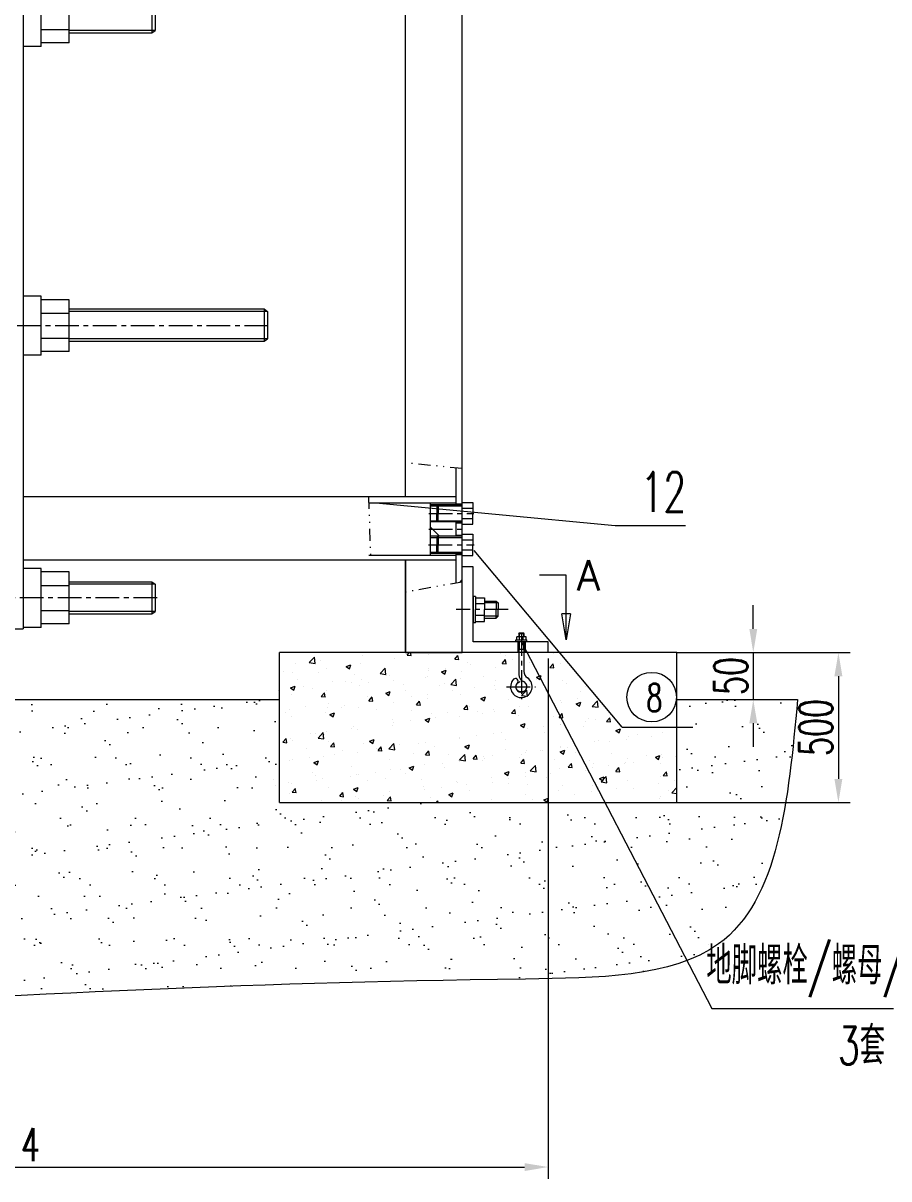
# Model space of a CAD drawing. Header units: millimetres. Extents: x -394 to 6212, y -2458 to 809.
# Drawn here: x 5749.5 to 5840.9, y -1773.8 to -1651.7 of the extents above; entities that cross this region are included whole.
import ezdxf

# ---------------------------------------------------------------- set-up
doc = ezdxf.new("R2010")
doc.units = ezdxf.units.MM
doc.header["$PDSIZE"] = -5
doc.linetypes.add('CENTERX2', pattern=[4, 2.5, -0.5, 0.5, -0.5])
doc.linetypes.add('DIVIDE', pattern=[31.75, 12.7, -6.35, 0, -6.35, 0, -6.35])
doc.layers.get('0').update_dxf_attribs({"lineweight": 18})
doc.layers.get('DEFPOINTS').update_dxf_attribs({"lineweight": 18})
for name, color, linetype, lineweight, true_color in [('1', 1, 'Continuous', 18, 0xff0000), ('2', 2, 'Continuous', 18, 0xffff00), ('3', 3, 'CENTERX2', 18, 0x00ff00), ('4', 4, 'DIVIDE', 18, 0x00ffff)]:
    doc.layers.add(name, color=color, linetype=linetype, lineweight=lineweight, true_color=true_color)
doc.styles.add('HZ', font='txt.shx', dxfattribs={"width": 0.67, "bigfont": 'hztxt.shx'})
doc.styles.get("Standard").update_dxf_attribs({"font": 'txt.shx', "bigfont": 'gbcbig.shx'})
doc.dimstyles.new('STANDARD$0', dxfattribs={"dimtxt": 3.5, "dimasz": 2.5, "dimexe": 1.25, "dimexo": 0.625, "dimtad": 1, "dimdec": 4, "dimdsep": 46, "dimtxsty": 'HZ', "dimcen": 2.5, "dimdle": 5, "dimadec": 0, "dimazin": 0, "dimtfac": 1, "dimtmove": 0, "dimatfit": 3, "dimfxl": 1, "dimtolj": 1, "dimlwd": -1, "dimlwe": -1, "dimarcsym": 0})
pattern_1 = [(37.5, (3713.191, -2369.4967), (-0.160003, 4.8941324), [0, -3.8608, 0, -4.318, 0, -4.1275]), (7.5, (3713.191, -2369.497), (4.495233, 7.168251), [0, -2.0828, 0, -3.4798, 0, -1.3335]), (327.5, (3710.067, -2369.4967), (7.909924, 0.014372), [0, -1.27, 0, -4.572, 0, -5.969]), (317.5, (3710.067, -2369.497), (7.635565, 2.229293), [0, -0.635, 0, -2.9972, 0, -3.429])]

# ---------------------------------------------------------------- blocks, each defined once
blk = doc.blocks.new('*D333')
at = {"layer": '2', "color": 2}
for p, q in [((5826.56, -1715.72), (5826.56, -1713.22)), ((5818.49, -1718.22), (5827.81, -1718.22)), ((5826.56, -1718.22), (5826.56, -1723.18)), ((5818.49, -1723.18), (5827.81, -1723.18)), ((5826.56, -1725.68), (5826.56, -1728.18))]:
    blk.add_line(p, q, dxfattribs=at)
for points in [[(5826.15, -1715.72), (5826.98, -1715.72), (5826.56, -1718.22)], [(5826.15, -1725.68), (5826.98, -1725.68), (5826.56, -1723.18)]]:
    blk.add_solid(points, dxfattribs=at)
at = {"layer": 'DEFPOINTS', "color": 0}
for p in [(5818.49, -1718.22), (5818.49, -1723.18), (5826.56, -1723.18)]:
    blk.add_point(p, dxfattribs=at)
at = {"layer": '2', "color": 2, "insert": (5824.19, -1720.7), "char_height": 3.5, "attachment_point": 5, "rotation": 90, "style": 'HZ'}
blk.add_mtext('\\A1;50', dxfattribs=at)
blk = doc.blocks.new('*D332')
at = {"layer": '2', "color": 2}
for p, q in [((5818.49, -1718.22), (5836.8, -1718.22)), ((5835.55, -1720.72), (5835.55, -1731.56)), ((5818.49, -1734.06), (5836.8, -1734.06))]:
    blk.add_line(p, q, dxfattribs=at)
for points in [[(5835.13, -1720.72), (5835.97, -1720.72), (5835.55, -1718.22)], [(5835.13, -1731.56), (5835.97, -1731.56), (5835.55, -1734.06)]]:
    blk.add_solid(points, dxfattribs=at)
at = {"layer": 'DEFPOINTS', "color": 0}
for p in [(5818.49, -1718.22), (5818.49, -1734.06), (5835.55, -1734.06)]:
    blk.add_point(p, dxfattribs=at)
at = {"layer": '2', "color": 2, "insert": (5833.17, -1726.14), "char_height": 3.5, "attachment_point": 5, "rotation": 90, "style": 'HZ'}
blk.add_mtext('\\A1;500', dxfattribs=at)
blk = doc.blocks.new('_CLOSED')
at = {"color": 0, "linetype": 'ByBlock', "lineweight": -2}
for p, q in [((-1, 0.166667), (0, 0)), ((-1, 0.166667), (-1, -0.166667)), ((0, 0), (-1, -0.166667)), ((0, 0), (-1, 0))]:
    blk.add_line(p, q, dxfattribs=at)
blk = doc.blocks.new('*D400')
at = {"color": 0}
for p, q in [((5804.91, -1718.84), (5804.91, -1773.82)), ((5689.53, -1766.08), (5689.53, -1773.82)), ((5692.03, -1772.57), (5802.41, -1772.57))]:
    blk.add_line(p, q, dxfattribs=at)
for points in [[(5692.03, -1772.16), (5692.03, -1772.99), (5689.53, -1772.57)], [(5802.41, -1772.16), (5802.41, -1772.99), (5804.91, -1772.57)]]:
    blk.add_solid(points, dxfattribs=at)
at = {"layer": 'DEFPOINTS', "color": 0}
for p in [(5804.91, -1718.22), (5689.53, -1765.45), (5804.91, -1772.57)]:
    blk.add_point(p, dxfattribs=at)
at = {"color": 0, "insert": (5747.22, -1770.2), "char_height": 3.5, "attachment_point": 5, "style": 'HZ'}
blk.add_mtext('\\A1;1114', dxfattribs=at)

msp = doc.modelspace()

# ---------------------------------------------------------------- hatches: boundary and pattern name
at = {"ltscale": 0.25}
h = msp.add_hatch(dxfattribs=at)
h.set_pattern_fill('ANSI31', color=256, scale=4.2, style=0)
h.set_pattern_definition([(45, (5495.191, -2369.497), (-9.42927, 9.42927), [])])
h.paths.add_polyline_path([(5795.8333, -1698.77573), (5795.14537, -1698.70775), (5795.14537, -1702.50618), (5795.8333, -1702.50618)], flags=0)
h.paths.add_polyline_path([(5795.8333, -1707.8469), (5795.14537, -1707.8469), (5795.14537, -1710.88599), (5795.8333, -1710.76415), (5795.8333, -1709.14705)], flags=0)
h = msp.add_hatch(dxfattribs=at)
h.set_pattern_fill('ANSI31', color=256, scale=4.2, angle=90, style=0)
h.set_pattern_definition([(135, (5495.191, -2369.497), (-9.42927, -9.42927), [])])
h.paths.add_polyline_path([(5795.14537, -1702.60707), (5795.14537, -1702.40748), (5792.44897, -1702.40748), (5792.44897, -1702.60707), (5793.29884, -1702.60707)], flags=0)
h.paths.add_polyline_path([(5792.44897, -1702.60707), (5792.44897, -1702.7337), (5793.16238, -1702.7337), (5793.29884, -1702.60707)], flags=0)
h.paths.add_polyline_path([(5793.29884, -1704.42298), (5793.16238, -1704.29635), (5792.44897, -1704.29635), (5792.44897, -1704.42298)], flags=0)
h.paths.add_polyline_path([(5793.29884, -1704.42298), (5792.44897, -1704.42298), (5792.44897, -1705.17654), (5795.14537, -1705.17654), (5795.14537, -1704.65434), (5794.27949, -1704.42298)], flags=0)
h.paths.add_polyline_path([(5792.44897, -1705.17654), (5792.44897, -1705.93011), (5793.29884, -1705.93011), (5795.14537, -1705.93011), (5795.14537, -1705.17654)], flags=0)
h.paths.add_polyline_path([(5793.16238, -1706.05674), (5793.29884, -1705.93011), (5792.44897, -1705.93011), (5792.44897, -1706.05674)], flags=0)
h.paths.add_polyline_path([(5793.29884, -1707.74602), (5793.16238, -1707.61939), (5792.44897, -1707.61939), (5792.44897, -1707.74602)], flags=0)
h.paths.add_polyline_path([(5795.14537, -1707.9456), (5795.14537, -1707.74602), (5793.29884, -1707.74602), (5792.44897, -1707.74602), (5792.44897, -1707.9456)], flags=0)
at = {"layer": '2'}
h = msp.add_hatch(dxfattribs=at)
h.set_pattern_fill('AR-SAND', color=256, scale=0.1, style=0)
h.set_pattern_definition(pattern_1)
edge = h.paths.add_edge_path(flags=0)
edge.add_spline(control_points=[(5667.53123, -1723.18442), (5664.98253, -1732.03564), (5657.00302, -1759.74711), (5737.56967, -1755.01234), (5774.57235, -1752.92829), (5814.7787, -1752.56998), (5819.57233, -1750.75601)], knot_values=[0, 0, 0, 0, 24.206218146, 75.785082964, 166.21556934, 183.086751471, 183.086751471, 183.086751471, 183.086751471], weights=[1, 1, 1, 1, 1, 1, 1], degree=3, periodic=0)
edge.add_line((5819.57233, -1750.75601), (5810.89312, -1734.05867))
edge.add_line((5810.89312, -1734.05867), (5776.5379, -1734.05867))
edge.add_line((5776.5379, -1734.05867), (5776.5379, -1723.18442))
edge.add_line((5776.5379, -1723.18442), (5720.44263, -1723.18442))
edge.add_line((5720.44263, -1723.18442), (5720.44263, -1734.05867))
edge.add_line((5720.44263, -1734.05867), (5678.48943, -1734.05867))
edge.add_line((5678.48943, -1734.05867), (5678.48943, -1723.18442))
edge.add_line((5678.48943, -1723.18442), (5667.53123, -1723.18442))
h = msp.add_hatch(dxfattribs=at)
h.set_pattern_fill('AR-SAND', color=256, scale=0.1, style=0)
h.set_pattern_definition(pattern_1)
edge = h.paths.add_edge_path(flags=0)
edge.add_spline(control_points=[(5819.57233, -1750.75601), (5820.7894, -1750.29546), (5829.14264, -1746.01005), (5830.26461, -1733.77827), (5831.23634, -1723.18442)], knot_values=[0, 0, 0, 0, 4.242408219, 31.681497009, 31.681497009, 31.681497009, 31.681497009], weights=[1, 1, 1, 1, 1], degree=3, periodic=0)
edge.add_line((5831.23634, -1723.18442), (5819.31943, -1723.18442))
edge.add_arc((5816.83266, -1722.36238), 2.61912, 309.2868787, 341.7078902, ccw=False)
edge.add_line((5818.4911, -1724.38954), (5818.4911, -1734.05867))
edge.add_line((5818.4911, -1734.05867), (5810.89312, -1734.05867))
edge.add_line((5810.89312, -1734.05867), (5819.57233, -1750.75601))

# ---------------------------------------------------------------- linework, layer by layer
at = {"layer": '1', "ltscale": 0.25}
for p, q in [((5749.46076, -1573.97425), (5749.46076, -1715.69905)), ((5789.8231, -1701.77605), (5789.8231, -1573.97425)), ((5795.8333, -1718.21905), (5795.8333, -1573.97425)), ((5749.46076, -1647.93948), (5749.46076, -1654.17758)), ((5763.05413, -1649.35723), (5763.05413, -1652.75983)), ((5763.39433, -1649.6087), (5763.39433, -1652.50835)), ((5763.05413, -1652.75983), (5763.39433, -1652.50835)), ((5749.46076, -1680.56484), (5749.46076, -1686.80293)), ((5774.92237, -1681.92183), (5774.92237, -1685.32443)), ((5774.92237, -1681.92183), (5775.26257, -1682.17331)), ((5775.26257, -1682.17331), (5775.26257, -1685.07296)), ((5775.26257, -1682.23406), (5775.26257, -1685.07296)), ((5774.92237, -1685.32443), (5775.26257, -1685.07296)), ((5795.14537, -1698.70775), (5795.14537, -1702.60707)), ((5795.14537, -1701.77605), (5749.46076, -1701.77605)), ((5785.96324, -1702.40748), (5795.14537, -1702.40748)), ((5792.44897, -1702.40748), (5792.44897, -1707.9456)), ((5792.44897, -1702.7337), (5793.16238, -1702.7337)), ((5793.29884, -1702.60707), (5793.16238, -1702.7337)), ((5793.16238, -1702.7337), (5793.16238, -1703.51502)), ((5793.29884, -1702.60707), (5793.29884, -1703.51502)), ((5795.8333, -1702.60707), (5793.29884, -1702.60707)), ((5795.14537, -1702.50618), (5795.8333, -1702.50618)), ((5795.8333, -1702.37989), (5796.95372, -1702.37989)), ((5795.8333, -1702.97184), (5796.95372, -1702.97184)), ((5796.95372, -1702.37989), (5796.95372, -1703.51502)), ((5792.44897, -1704.29635), (5793.15641, -1704.29635)), ((5793.16238, -1704.29635), (5793.16238, -1703.51502)), ((5793.29884, -1704.42298), (5793.16238, -1704.29635)), ((5793.29884, -1704.42298), (5793.29884, -1703.51502)), ((5795.8333, -1704.42298), (5793.29884, -1704.42298)), ((5795.14537, -1704.42298), (5795.14537, -1705.93011)), ((5795.14537, -1704.52386), (5795.8333, -1704.52386)), ((5795.8333, -1704.05821), (5796.95372, -1704.05821)), ((5796.95372, -1704.65016), (5796.95372, -1703.51502)), ((5795.8333, -1704.65016), (5796.95372, -1704.65016)), ((5795.8333, -1705.70293), (5796.95372, -1705.70293)), ((5796.95372, -1705.70293), (5796.95372, -1706.83806)), ((5792.44897, -1706.05674), (5793.16238, -1706.05674)), ((5793.29884, -1705.93011), (5793.16238, -1706.05674)), ((5793.16238, -1706.05674), (5793.16238, -1706.83806)), ((5793.16238, -1707.61939), (5793.16238, -1706.83806)), ((5795.8333, -1705.93011), (5793.29884, -1705.93011)), ((5793.29884, -1705.93011), (5793.29884, -1706.83806)), ((5793.29884, -1707.74602), (5793.29884, -1706.83806)), ((5795.14537, -1705.82922), (5795.8333, -1705.82922)), ((5795.8333, -1706.29488), (5796.95372, -1706.29488)), ((5796.95372, -1707.9732), (5796.95372, -1706.83806)), ((5785.96324, -1707.9456), (5795.14537, -1707.9456)), ((5792.44897, -1707.61939), (5793.16238, -1707.61939)), ((5793.29884, -1707.74602), (5793.16238, -1707.61939)), ((5795.8333, -1707.74602), (5793.29884, -1707.74602)), ((5795.14537, -1707.74602), (5795.14537, -1710.88599)), ((5795.14537, -1707.8469), (5795.8333, -1707.8469)), ((5795.8333, -1707.38125), (5796.95372, -1707.38125)), ((5795.8333, -1707.9732), (5796.95372, -1707.9732)), ((5795.14537, -1708.43994), (5749.46076, -1708.43994)), ((5749.46076, -1709.32256), (5749.46076, -1715.56066)), ((5789.8231, -1718.21905), (5789.8231, -1708.43994)), ((5789.8231, -1708.43994), (5789.8231, -1718.21905)), ((5763.05413, -1710.74031), (5763.05413, -1714.14291)), ((5763.05413, -1710.74031), (5763.39433, -1710.99178)), ((5763.39433, -1710.99178), (5763.39433, -1713.89143)), ((5796.9673, -1712.29787), (5796.9673, -1715.06823)), ((5797.23533, -1712.29787), (5796.9673, -1712.29787)), ((5797.23533, -1712.29787), (5797.23533, -1713.68305)), ((5797.23533, -1712.43508), (5798.17978, -1712.43508)), ((5798.17978, -1713.05906), (5797.23533, -1713.05906)), ((5798.17978, -1712.43508), (5798.17978, -1713.68305)), ((5798.17978, -1712.77698), (5799.41669, -1712.77698)), ((5799.41669, -1712.77698), (5799.41669, -1713.68305)), ((5799.41669, -1712.77698), (5799.62619, -1712.97762)), ((5799.62619, -1712.97762), (5799.62619, -1713.68305)), ((5763.05413, -1714.14291), (5763.39433, -1713.89143)), ((5797.23533, -1715.06823), (5797.23533, -1713.68305)), ((5798.17978, -1714.30703), (5797.23533, -1714.30703)), ((5798.17978, -1714.93102), (5798.17978, -1713.68305)), ((5798.17978, -1714.93102), (5798.17978, -1713.68305)), ((5799.41669, -1714.58911), (5799.41669, -1713.68305)), ((5799.62619, -1714.38848), (5799.62619, -1713.68305)), ((5797.23533, -1715.06823), (5796.9673, -1715.06823)), ((5797.23533, -1714.93102), (5798.17978, -1714.93102)), ((5798.17978, -1714.58911), (5799.41669, -1714.58911)), ((5799.41669, -1714.58911), (5799.62619, -1714.38848)), ((5743.79076, -1715.69905), (5749.46076, -1715.69905)), ((5789.8231, -1718.21905), (5795.8333, -1718.21905))]:
    msp.add_line(p, q, dxfattribs=at)
at = {"layer": '1'}
for p, q in [((5751.35109, -1654.17758), (5751.35109, -1647.93948)), ((5754.32836, -1653.79951), (5754.32836, -1648.31755)), ((5751.35109, -1652.38176), (5754.32836, -1652.38176)), ((5754.32836, -1652.75983), (5763.05413, -1652.75983)), ((5751.35109, -1654.17758), (5749.46076, -1654.17758)), ((5754.32836, -1653.79951), (5751.35109, -1653.79951)), ((5751.35109, -1680.56484), (5749.46076, -1680.56484)), ((5751.35109, -1686.80293), (5751.35109, -1680.56484)), ((5754.32836, -1680.9429), (5751.35109, -1680.9429)), ((5754.32836, -1686.42487), (5754.32836, -1680.9429)), ((5751.35109, -1682.36065), (5754.32836, -1682.36065)), ((5754.32836, -1681.92183), (5774.92237, -1681.92183)), ((5751.35109, -1685.00712), (5754.32836, -1685.00712)), ((5754.32836, -1685.32443), (5774.92237, -1685.32443)), ((5751.35109, -1686.80293), (5749.46076, -1686.80293)), ((5754.32836, -1686.42487), (5751.35109, -1686.42487)), ((5751.35109, -1709.32256), (5749.46076, -1709.32256)), ((5751.35109, -1715.56066), (5751.35109, -1709.32256)), ((5754.32836, -1709.70063), (5751.35109, -1709.70063)), ((5754.32836, -1715.18259), (5754.32836, -1709.70063)), ((5751.35109, -1711.11837), (5754.32836, -1711.11837)), ((5754.32836, -1710.74031), (5763.05413, -1710.74031)), ((5751.35109, -1713.76484), (5754.32836, -1713.76484)), ((5754.32836, -1714.14291), (5763.05413, -1714.14291)), ((5754.32836, -1715.18259), (5751.35109, -1715.18259)), ((5751.35109, -1715.56066), (5749.46076, -1715.56066)), ((5801.7931, -1716.19126), (5801.8393, -1716.14506)), ((5801.7931, -1716.19126), (5801.7931, -1716.55074)), ((5801.7931, -1716.19126), (5802.3475, -1716.19126)), ((5801.8393, -1716.14506), (5802.3013, -1716.14506)), ((5802.3475, -1716.19126), (5802.3013, -1716.14506)), ((5802.3475, -1716.19126), (5802.3475, -1716.55074)), ((5801.48564, -1716.88694), (5802.65497, -1716.88694)), ((5801.48564, -1717.08505), (5801.48564, -1716.88694)), ((5801.7931, -1717.08505), (5801.7931, -1720.54285)), ((5802.3475, -1717.08505), (5802.3475, -1720.21373)), ((5802.65497, -1717.08505), (5802.65497, -1716.88694))]:
    msp.add_line(p, q, dxfattribs=at)
at = {"layer": '1', "ltscale": 200}
for p, q in [((5796.9673, -1709.14705), (5795.8333, -1709.14705)), ((5795.8333, -1718.21905), (5795.8333, -1709.14705)), ((5796.9673, -1717.08505), (5796.9673, -1709.14705)), ((5804.9053, -1717.08505), (5796.9673, -1717.08505)), ((5804.9053, -1718.21905), (5804.9053, -1717.08505)), ((5804.9053, -1718.21905), (5795.8333, -1718.21905))]:
    msp.add_line(p, q, dxfattribs=at)
at = {"layer": '1', "ltscale": 0.1}
for p, q in [((5801.60133, -1716.88396), (5801.60133, -1716.55074)), ((5802.56514, -1716.55074), (5801.60133, -1716.55074)), ((5801.89, -1716.88396), (5801.89, -1716.55074)), ((5802.27646, -1716.88396), (5802.27646, -1716.55074)), ((5802.56514, -1716.88694), (5802.56514, -1716.55074)), ((5801.70723, -1717.08505), (5801.70723, -1718.21905)), ((5802.47189, -1717.08505), (5802.47189, -1718.21905))]:
    msp.add_line(p, q, dxfattribs=at)
at = {"layer": '1', "lineweight": 0}
for p, q in [((5801.7931, -1717.84354), (5802.3475, -1717.84354)), ((5776.5379, -1734.05867), (5776.5379, -1718.21905)), ((5818.4911, -1718.21905), (5776.5379, -1718.21905)), ((5818.4911, -1734.05867), (5818.4911, -1718.21905)), ((5720.44263, -1723.18442), (5776.5379, -1723.18442)), ((5818.4911, -1723.18442), (5831.23634, -1723.18442)), ((5776.5379, -1734.05867), (5818.4911, -1734.05867))]:
    msp.add_line(p, q, dxfattribs=at)
at = {"layer": '1'}
for centre, radius, start, end in [((5803.156, -1720.21373), 0.8085, 180, 236.1390686), ((5802.0703, -1721.83181), 1.14007, 136.2364017, 56.1390686), ((5801.44714, -1721.23498), 0.2772, 316.2364017, 136.2364017), ((5802.0703, -1721.83181), 0.58567, 136.2364017, 67.5989023), ((5802.6016, -1720.54285), 0.8085, 180, 247.5989023)]:
    msp.add_arc(centre, radius, start, end, dxfattribs=at)
at = {"layer": '2', "ltscale": 0.25}
for p, q in [((5763.39433, -1652.50835), (5754.32836, -1652.50835)), ((5775.26257, -1682.17331), (5754.32836, -1682.17331)), ((5775.26257, -1685.07296), (5754.32836, -1685.07296)), ((5793.29884, -1702.60707), (5792.44897, -1702.60707)), ((5793.16238, -1702.7337), (5795.8333, -1702.7337)), ((5793.29884, -1704.42298), (5792.44897, -1704.42298)), ((5793.16238, -1704.29635), (5795.8333, -1704.29635)), ((5793.29884, -1705.93011), (5792.44897, -1705.93011)), ((5793.16238, -1706.05674), (5795.8333, -1706.05674)), ((5793.29884, -1707.74602), (5792.44897, -1707.74602)), ((5793.16238, -1707.61939), (5795.8333, -1707.61939)), ((5763.39433, -1710.99178), (5754.32836, -1710.99178)), ((5799.62619, -1712.97762), (5798.17978, -1712.97762)), ((5763.39433, -1713.89143), (5754.32836, -1713.89143)), ((5799.62619, -1714.38848), (5798.17978, -1714.38848))]:
    msp.add_line(p, q, dxfattribs=at)
at = {"layer": '2', "ltscale": 0.5}
for p, q in [((5786.7168, -1702.40227), (5811.99268, -1704.78564)), ((5811.99268, -1704.78564), (5819.4166, -1704.78564)), ((5812.71792, -1726.09786), (5797.07821, -1707.4416)), ((5812.71792, -1726.09786), (5820.18804, -1726.09786))]:
    msp.add_line(p, q, dxfattribs=at)
at = {"layer": '2'}
for p, q in [((5801.8393, -1716.14506), (5801.8393, -1716.55074)), ((5802.3013, -1716.14506), (5802.3013, -1716.55074)), ((5801.8393, -1717.08505), (5801.8393, -1717.84354)), ((5802.0703, -1717.08505), (5822.20004, -1755.81128)), ((5802.3013, -1717.08505), (5802.3013, -1717.84354)), ((5779.67684, -1719.26884), (5780.22206, -1718.7006)), ((5780.29844, -1719.3672), (5780.22111, -1718.70241)), ((5780.87515, -1719.07418), (5780.87515, -1719.07418)), ((5785.296, -1718.49217), (5785.296, -1718.49217)), ((5787.04838, -1718.26146), (5787.04838, -1718.26146)), ((5788.70099, -1718.88075), (5788.70099, -1718.88075)), ((5790.01615, -1718.48903), (5790.24269, -1718.21905)), ((5790.01615, -1718.48903), (5790.43455, -1718.52563)), ((5790.43363, -1718.52802), (5790.37664, -1718.21905)), ((5792.29504, -1718.38788), (5792.29504, -1718.38788)), ((5795.03697, -1718.92829), (5795.37443, -1718.52612)), ((5795.03697, -1718.92829), (5795.45537, -1718.9649)), ((5795.45445, -1718.96729), (5795.37352, -1718.52851)), ((5799.83285, -1718.21905), (5799.85647, -1718.23498)), ((5799.85555, -1718.23737), (5799.86169, -1718.21905)), ((5800.05779, -1719.36756), (5800.39525, -1718.96538)), ((5800.47527, -1719.40656), (5800.39434, -1718.96778)), ((5800.44632, -1718.53587), (5800.44632, -1718.53587)), ((5801.10323, -1718.92955), (5801.10323, -1718.92955)), ((5802.8556, -1718.69885), (5802.8556, -1718.69885)), ((5805.50673, -1718.34982), (5805.50673, -1718.34982)), ((5806.51118, -1718.80416), (5806.51118, -1718.80416)), ((5776.47165, -1719.65392), (5776.47165, -1719.65392)), ((5776.96499, -1720.17111), (5776.96499, -1720.17111)), ((5777.93547, -1720.34659), (5777.93547, -1720.34659)), ((5778.22403, -1719.42321), (5778.22403, -1719.42321)), ((5779.67684, -1719.26884), (5780.2994, -1719.36539)), ((5780.70175, -1720.32899), (5780.70175, -1720.32899)), ((5781.52953, -1719.85371), (5781.52953, -1719.85371)), ((5783.56681, -1719.69723), (5784.05694, -1719.50908)), ((5783.56681, -1719.69722), (5783.91501, -1719.93209)), ((5783.91408, -1719.93446), (5784.05602, -1719.51145)), ((5785.06528, -1719.40558), (5785.06528, -1719.40558)), ((5787.14753, -1720.42747), (5787.69275, -1719.85924)), ((5787.76913, -1720.52584), (5787.69179, -1719.86105)), ((5792.27887, -1720.0913), (5792.27887, -1720.0913)), ((5792.28171, -1719.93734), (5792.28171, -1719.93734)), ((5793.62672, -1720.25784), (5794.11685, -1720.0697)), ((5793.62672, -1720.25784), (5793.97492, -1720.4927)), ((5793.97399, -1720.49508), (5794.11592, -1720.07208)), ((5794.03125, -1719.8606), (5794.03125, -1719.8606)), ((5795.74567, -1720.27), (5795.74567, -1720.27)), ((5796.36402, -1719.2366), (5796.36402, -1719.2366)), ((5796.68237, -1719.51157), (5796.68237, -1719.51157)), ((5799.38138, -1719.74517), (5799.38138, -1719.74517)), ((5800.05779, -1719.36756), (5800.47619, -1719.40416)), ((5802.12363, -1720.07283), (5802.12363, -1720.07283)), ((5802.97543, -1719.25229), (5802.97543, -1719.25229)), ((5805.07861, -1719.80682), (5805.41607, -1719.40465)), ((5805.07861, -1719.80682), (5805.49701, -1719.84343)), ((5805.4961, -1719.84583), (5805.41516, -1719.40705)), ((5806.20593, -1719.3721), (5806.20593, -1719.3721)), ((5778.44093, -1721.11138), (5778.44093, -1721.11138)), ((5782.17768, -1721.26927), (5782.17768, -1721.26927)), ((5783.45452, -1721.25305), (5783.45452, -1721.25305)), ((5784.11711, -1721.3388), (5784.11711, -1721.3388)), ((5784.4385, -1720.48688), (5784.4385, -1720.48688)), ((5785.20689, -1721.02234), (5785.20689, -1721.02234)), ((5785.91444, -1721.42715), (5785.91444, -1721.42715)), ((5787.14753, -1720.42747), (5787.77009, -1720.52402)), ((5787.85802, -1720.67332), (5787.85802, -1720.67332)), ((5788.17526, -1720.64476), (5788.17526, -1720.64476)), ((5788.19941, -1720.63807), (5788.19941, -1720.63807)), ((5788.61587, -1721.21101), (5788.61587, -1721.21101)), ((5789.6512, -1721.58504), (5789.6512, -1721.58504)), ((5791.91202, -1720.80265), (5791.91202, -1720.80265)), ((5792.20992, -1720.71813), (5792.20992, -1720.71813)), ((5793.95902, -1721.4743), (5793.95902, -1721.4743)), ((5794.61822, -1721.58611), (5795.16344, -1721.01787)), ((5794.61822, -1721.5861), (5795.24078, -1721.68266)), ((5795.23982, -1721.68447), (5795.16248, -1721.01968)), ((5795.64878, -1720.96053), (5795.64878, -1720.96053)), ((5798.04132, -1720.77357), (5798.04132, -1720.77357)), ((5799.38553, -1721.11841), (5799.38553, -1721.11841)), ((5801.01412, -1721.45973), (5801.01412, -1721.45973)), ((5802.89032, -1721.58255), (5802.89032, -1721.58255)), ((5803.12229, -1721.2763), (5803.12229, -1721.2763)), ((5803.66524, -1721.1107), (5803.66524, -1721.1107)), ((5803.68663, -1720.81845), (5804.17675, -1720.63031)), ((5803.68663, -1720.81845), (5804.03482, -1721.05331)), ((5804.0339, -1721.0557), (5804.17583, -1720.6327)), ((5806.42606, -1721.13442), (5806.42606, -1721.13442)), ((5806.85905, -1721.43418), (5806.85905, -1721.43418)), ((5776.38254, -1722.18409), (5776.38254, -1722.18409)), ((5777.68526, -1721.95494), (5778.17539, -1721.7668)), ((5777.68526, -1721.95494), (5778.03345, -1722.1898)), ((5777.85036, -1722.67685), (5777.85036, -1722.67685)), ((5778.03253, -1722.19217), (5778.17446, -1721.76917)), ((5779.03366, -1721.83507), (5779.03366, -1721.83507)), ((5780.0348, -1722.03954), (5780.0348, -1722.03954)), ((5780.94576, -1722.87584), (5781.28323, -1722.47367)), ((5781.36325, -1722.91483), (5781.28231, -1722.47605)), ((5781.44441, -1722.18397), (5781.44441, -1722.18397)), ((5784.98016, -1721.73584), (5784.98016, -1721.73584)), ((5787.74516, -1722.51556), (5788.23529, -1722.32741)), ((5787.74516, -1722.51556), (5788.09336, -1722.75042)), ((5788.09243, -1722.75279), (5788.23437, -1722.32979)), ((5789.87672, -1722.17504), (5789.87672, -1722.17504)), ((5790.43738, -1722.85218), (5790.43738, -1722.85218)), ((5792.18976, -1722.62148), (5792.18976, -1722.62148)), ((5793.38795, -1721.74292), (5793.38795, -1721.74292)), ((5794.84089, -1722.27245), (5794.84089, -1722.27245)), ((5795.66055, -1722.60026), (5795.66055, -1722.60026)), ((5797.12471, -1721.90081), (5797.12471, -1721.90081)), ((5799.26174, -1721.69043), (5799.26174, -1721.69043)), ((5799.29626, -1722.07543), (5799.29626, -1722.07543)), ((5800.86147, -1722.05869), (5800.86147, -1722.05869)), ((5802.08891, -1722.74474), (5802.63413, -1722.1765)), ((5802.08891, -1722.74474), (5802.71146, -1722.84129)), ((5802.7105, -1722.84311), (5802.63316, -1722.17832)), ((5804.59823, -1722.21657), (5804.59823, -1722.21657)), ((5804.79699, -1722.52252), (5804.79699, -1722.52252)), ((5808.33498, -1722.37446), (5808.33498, -1722.37446)), ((5808.8793, -1721.82179), (5808.8793, -1721.82179)), ((5779.30909, -1723.88716), (5779.30909, -1723.88716)), ((5780.94576, -1722.87584), (5781.36416, -1722.91245)), ((5781.61303, -1724.01393), (5781.61303, -1724.01393)), ((5781.71211, -1723.57651), (5781.71211, -1723.57651)), ((5783.04584, -1724.04504), (5783.04584, -1724.04504)), ((5783.36541, -1723.78323), (5783.36541, -1723.78323)), ((5784.89504, -1724.0661), (5784.89504, -1724.0661)), ((5785.79441, -1722.87577), (5785.79441, -1722.87577)), ((5785.96658, -1723.31511), (5786.30405, -1722.91294)), ((5785.96658, -1723.31511), (5786.38498, -1723.35171)), ((5786.01653, -1723.4342), (5786.01653, -1723.4342)), ((5786.38407, -1723.3541), (5786.30313, -1722.91532)), ((5788.53075, -1723.54126), (5788.53075, -1723.54126)), ((5790.9874, -1723.75437), (5791.32487, -1723.3522)), ((5790.9874, -1723.75437), (5791.40581, -1723.79098)), ((5791.40489, -1723.79336), (5791.32395, -1723.35459)), ((5792.1248, -1723.04839), (5792.1248, -1723.04839)), ((5796.00823, -1724.19364), (5796.34569, -1723.79146)), ((5796.42571, -1724.23263), (5796.34477, -1723.79385)), ((5796.63239, -1723.92399), (5796.63239, -1723.92399)), ((5797.80507, -1723.07617), (5798.2952, -1722.88803)), ((5797.80507, -1723.07617), (5798.15326, -1723.31103)), ((5798.15234, -1723.31341), (5798.29427, -1722.89041)), ((5800.71469, -1723.22326), (5800.71469, -1723.22326)), ((5801.82375, -1723.87158), (5801.82375, -1723.87158)), ((5802.8052, -1723.91281), (5802.8052, -1723.91281)), ((5806.24461, -1723.28957), (5806.24461, -1723.28957)), ((5806.34094, -1723.46468), (5806.34094, -1723.46468)), ((5807.86497, -1723.63679), (5808.3551, -1723.44864)), ((5807.86498, -1723.63679), (5808.21317, -1723.87165)), ((5807.99699, -1723.05886), (5807.99699, -1723.05886)), ((5808.21224, -1723.87404), (5808.35418, -1723.45103)), ((5809.55959, -1723.90337), (5810.10481, -1723.33514)), ((5809.55959, -1723.90337), (5810.18215, -1723.99992)), ((5809.97665, -1722.93984), (5809.97665, -1722.93984)), ((5810.18119, -1724.00175), (5810.10385, -1723.33696)), ((5777.19218, -1724.59595), (5777.19218, -1724.59595)), ((5777.62981, -1724.27724), (5777.62981, -1724.27724)), ((5777.76524, -1725.0071), (5777.76524, -1725.0071)), ((5781.35929, -1724.51423), (5781.35929, -1724.51423)), ((5781.86361, -1724.77328), (5782.35374, -1724.58513)), ((5781.86361, -1724.77328), (5782.2118, -1725.00814)), ((5782.21087, -1725.01051), (5782.35281, -1724.5875)), ((5786.7826, -1724.20292), (5786.7826, -1724.20292)), ((5790.51936, -1724.36081), (5790.51936, -1724.36081)), ((5791.92351, -1725.33389), (5792.41364, -1725.14575)), ((5792.27078, -1725.57113), (5792.41271, -1725.14812)), ((5792.55008, -1724.62473), (5792.55008, -1724.62473)), ((5792.9994, -1725.03333), (5792.9994, -1725.03333)), ((5794.25611, -1724.51869), (5794.25611, -1724.51869)), ((5795.57543, -1724.93052), (5795.57543, -1724.93052)), ((5796.00823, -1724.19364), (5796.42663, -1724.23024)), ((5797.42025, -1724.45132), (5797.42025, -1724.45132)), ((5797.99287, -1724.67658), (5797.99287, -1724.67658)), ((5799.17263, -1724.22061), (5799.17263, -1724.22061)), ((5799.21114, -1724.40568), (5799.21114, -1724.40568)), ((5801.02905, -1724.6329), (5801.36651, -1724.23073)), ((5801.02905, -1724.6329), (5801.44745, -1724.66951)), ((5801.44653, -1724.6719), (5801.36559, -1724.23312)), ((5801.72963, -1724.83446), (5801.72963, -1724.83446)), ((5805.46639, -1724.99235), (5805.46639, -1724.99235)), ((5806.04987, -1725.07217), (5806.38733, -1724.66999)), ((5806.04987, -1725.07217), (5806.46827, -1725.10877)), ((5806.46735, -1725.11117), (5806.38641, -1724.67239)), ((5809.20314, -1725.15023), (5809.20314, -1725.15023)), ((5809.89153, -1725.2701), (5809.89153, -1725.2701)), ((5811.07069, -1725.51143), (5811.40815, -1725.10926)), ((5811.48817, -1725.55044), (5811.40723, -1725.11166)), ((5784.17504, -1726.19508), (5784.17504, -1726.19508)), ((5784.38548, -1726.0262), (5784.38548, -1726.0262)), ((5784.80992, -1726.39635), (5784.80992, -1726.39635)), ((5788.44563, -1725.87152), (5788.44563, -1725.87152)), ((5788.46778, -1725.32546), (5788.46778, -1725.32546)), ((5788.5959, -1725.61306), (5788.5959, -1725.61306)), ((5790.34828, -1725.38236), (5790.34828, -1725.38236)), ((5791.92351, -1725.33389), (5792.27171, -1725.56875)), ((5792.03969, -1725.37865), (5792.03969, -1725.37865)), ((5801.98342, -1725.8945), (5802.47355, -1725.70636)), ((5801.98342, -1725.8945), (5802.33161, -1726.12936)), ((5802.33068, -1726.13175), (5802.47262, -1725.70875)), ((5802.72008, -1726.24306), (5802.72008, -1726.24306)), ((5804.40312, -1726.05045), (5804.40312, -1726.05045)), ((5806.1555, -1725.81974), (5806.1555, -1725.81974)), ((5806.25582, -1725.79493), (5806.25582, -1725.79493)), ((5808.59029, -1725.99843), (5808.59029, -1725.99843)), ((5808.80662, -1725.47072), (5808.80662, -1725.47072)), ((5811.07069, -1725.51143), (5811.48909, -1725.54804)), ((5812.04332, -1726.45512), (5812.53345, -1726.26697)), ((5812.04332, -1726.45512), (5812.39152, -1726.68998)), ((5812.39059, -1726.69237), (5812.53252, -1726.26937)), ((5818.4322, -1726.13393), (5818.4322, -1726.13393)), ((5776.8962, -1727.70192), (5777.23366, -1727.29975)), ((5776.8962, -1727.70192), (5777.3146, -1727.73853)), ((5777.31368, -1727.7409), (5777.23274, -1727.30212)), ((5777.68012, -1727.33736), (5777.68012, -1727.33736)), ((5777.94594, -1727.46412), (5777.94594, -1727.46412)), ((5779.77154, -1726.77481), (5779.77154, -1726.77481)), ((5780.30317, -1726.72693), (5780.30317, -1726.72693)), ((5780.6049, -1727.2463), (5781.15012, -1726.67807)), ((5780.6049, -1727.2463), (5781.22746, -1727.34285)), ((5781.22649, -1727.34466), (5781.14915, -1726.67987)), ((5781.27417, -1726.84448), (5781.27417, -1726.84448)), ((5781.52392, -1726.54411), (5781.52392, -1726.54411)), ((5781.6827, -1727.62201), (5781.6827, -1727.62201)), ((5781.91702, -1728.14119), (5782.25448, -1727.73902)), ((5782.3345, -1728.18017), (5782.25356, -1727.74139)), ((5786.04196, -1727.59161), (5786.53208, -1727.40346)), ((5786.04196, -1727.59161), (5786.39015, -1727.82647)), ((5786.38922, -1727.82884), (5786.53115, -1727.40584)), ((5791.95457, -1727.7089), (5791.95457, -1727.7089)), ((5795.49031, -1727.26077), (5795.49031, -1727.26077)), ((5795.57877, -1727.2122), (5795.57877, -1727.2122)), ((5797.33114, -1726.98149), (5797.33114, -1726.98149)), ((5799.12602, -1726.73594), (5799.12602, -1726.73594)), ((5799.98227, -1726.63247), (5799.98227, -1726.63247)), ((5800.42568, -1727.3999), (5800.42568, -1727.3999)), ((5804.50798, -1726.69917), (5804.50798, -1726.69917)), ((5809.80641, -1727.60036), (5809.80641, -1727.60036)), ((5810.26759, -1727.5354), (5810.26759, -1727.5354)), ((5811.38599, -1727.64958), (5811.38599, -1727.64958)), ((5813.13837, -1727.41888), (5813.13837, -1727.41888)), ((5813.40047, -1727.10748), (5813.40047, -1727.10748)), ((5814.34989, -1726.83467), (5814.34989, -1726.83467)), ((5815.78949, -1727.06985), (5815.78949, -1727.06985)), ((5816.93622, -1726.65935), (5816.93622, -1726.65935)), ((5779.42188, -1728.4044), (5779.42188, -1728.4044)), ((5781.91702, -1728.14119), (5782.33542, -1728.17779)), ((5782.33356, -1728.95596), (5782.33356, -1728.95596)), ((5783.15863, -1728.56228), (5783.15863, -1728.56228)), ((5784.7248, -1728.72661), (5784.7248, -1728.72661)), ((5785.41946, -1727.77989), (5785.41946, -1727.77989)), ((5786.75441, -1728.37395), (5786.75441, -1728.37395)), ((5786.89539, -1728.72017), (5786.89539, -1728.72017)), ((5786.93784, -1728.58045), (5787.27531, -1728.17828)), ((5786.93784, -1728.58045), (5787.35624, -1728.61706)), ((5787.35532, -1728.61944), (5787.27438, -1728.18066)), ((5788.07559, -1728.40494), (5788.62081, -1727.8367)), ((5788.07559, -1728.40494), (5788.69814, -1728.50149)), ((5788.36051, -1728.20178), (5788.36051, -1728.20178)), ((5788.50679, -1728.14324), (5788.50679, -1728.14324)), ((5788.69718, -1728.5033), (5788.61984, -1727.83851)), ((5789.15621, -1727.93778), (5789.15621, -1727.93778)), ((5790.63215, -1728.87805), (5790.63215, -1728.87805)), ((5791.15791, -1727.79421), (5791.15791, -1727.79421)), ((5791.95866, -1729.01972), (5792.29613, -1728.61754)), ((5792.26107, -1728.80137), (5792.26107, -1728.80137)), ((5792.37614, -1729.05871), (5792.29521, -1728.61993)), ((5792.89297, -1728.09566), (5792.89297, -1728.09566)), ((5796.10186, -1728.15222), (5796.59199, -1727.96408)), ((5796.10186, -1728.15222), (5796.45006, -1728.38708)), ((5796.34338, -1728.10064), (5796.34338, -1728.10064)), ((5796.44913, -1728.38946), (5796.59106, -1727.96646)), ((5796.62973, -1728.25354), (5796.62973, -1728.25354)), ((5800.36649, -1728.41143), (5800.36649, -1728.41143)), ((5802.10299, -1728.93687), (5802.10299, -1728.93687)), ((5802.56163, -1728.81133), (5802.56163, -1728.81133)), ((5802.63496, -1728.57332), (5802.63496, -1728.57332)), ((5804.10324, -1728.56931), (5804.10324, -1728.56931)), ((5804.31401, -1728.58063), (5804.31401, -1728.58063)), ((5806.16177, -1728.71284), (5806.6519, -1728.52469)), ((5806.16177, -1728.71284), (5806.50996, -1728.9477)), ((5806.1707, -1728.12519), (5806.1707, -1728.12519)), ((5806.18529, -1728.23614), (5806.18529, -1728.23614)), ((5806.50903, -1728.95009), (5806.65097, -1728.52708)), ((5806.96514, -1728.2316), (5806.96514, -1728.2316)), ((5807.84, -1728.7272), (5807.84, -1728.7272)), ((5811.57676, -1728.88508), (5811.57676, -1728.88508)), ((5777.595, -1729.66762), (5777.595, -1729.66762)), ((5777.93006, -1729.53569), (5777.93006, -1729.53569)), ((5779.68243, -1729.30499), (5779.68243, -1729.30499)), ((5780.1604, -1729.84933), (5780.65053, -1729.66118)), ((5780.1604, -1729.84933), (5780.50859, -1730.08419)), ((5780.50766, -1730.08656), (5780.6496, -1729.66355)), ((5781.18906, -1729.17474), (5781.18906, -1729.17474)), ((5788.17877, -1729.50211), (5788.17877, -1729.50211)), ((5791.86945, -1730.03916), (5791.86945, -1730.03916)), ((5791.95866, -1729.01972), (5792.37707, -1729.05632)), ((5793.73728, -1729.97308), (5793.73728, -1729.97308)), ((5794.36891, -1729.03593), (5794.36891, -1729.03593)), ((5795.40519, -1729.59103), (5795.40519, -1729.59103)), ((5795.48966, -1729.74238), (5795.48966, -1729.74238)), ((5795.54627, -1729.56357), (5796.09149, -1728.99533)), ((5795.54627, -1729.56357), (5796.16883, -1729.66012)), ((5796.16786, -1729.66194), (5796.09053, -1728.99715)), ((5796.97949, -1729.45898), (5797.31695, -1729.05681)), ((5796.97949, -1729.45898), (5797.39789, -1729.49559)), ((5797.39696, -1729.49798), (5797.31603, -1729.0592)), ((5798.02068, -1729.63761), (5798.02068, -1729.63761)), ((5798.10566, -1729.19382), (5798.10566, -1729.19382)), ((5798.14078, -1729.39335), (5798.14078, -1729.39335)), ((5799.0409, -1729.0662), (5799.0409, -1729.0662)), ((5801.84242, -1729.3517), (5801.84242, -1729.3517)), ((5802.00031, -1729.89825), (5802.33777, -1729.49607)), ((5802.00031, -1729.89825), (5802.41871, -1729.93485)), ((5802.41778, -1729.93725), (5802.33685, -1729.49847)), ((5803.01696, -1730.7222), (5803.56218, -1730.15397)), ((5803.63855, -1730.82057), (5803.56121, -1730.15579)), ((5805.57918, -1729.50959), (5805.57918, -1729.50959)), ((5807.02113, -1730.33751), (5807.35859, -1729.93534)), ((5807.43861, -1730.37652), (5807.35767, -1729.93774)), ((5809.31593, -1729.66747), (5809.31593, -1729.66747)), ((5809.72129, -1729.93061), (5809.72129, -1729.93061)), ((5811.29688, -1730.17976), (5811.29688, -1730.17976)), ((5812.94096, -1729.98509), (5812.94096, -1729.98509)), ((5813.05269, -1729.82536), (5813.05269, -1729.82536)), ((5813.31535, -1729.43774), (5813.31535, -1729.43774)), ((5813.948, -1729.83073), (5813.948, -1729.83073)), ((5815.31351, -1729.04296), (5815.31351, -1729.04296)), ((5816.22167, -1729.27345), (5816.7118, -1729.08531)), ((5816.22167, -1729.27345), (5816.56987, -1729.50831)), ((5816.56894, -1729.51071), (5816.71087, -1729.0877)), ((5816.78945, -1729.98324), (5816.78945, -1729.98324)), ((5816.8511, -1728.98961), (5816.8511, -1728.98961)), ((5817.02326, -1729.28436), (5817.02326, -1729.28436)), ((5818.36886, -1729.24872), (5818.36886, -1729.24872)), ((5776.55328, -1731.02229), (5776.55328, -1731.02229)), ((5780.01416, -1730.90358), (5780.01416, -1730.90358)), ((5780.29004, -1731.18017), (5780.29004, -1731.18017)), ((5784.0268, -1731.33805), (5784.0268, -1731.33805)), ((5784.09647, -1730.20284), (5784.09647, -1730.20284)), ((5784.63968, -1731.05687), (5784.63968, -1731.05687)), ((5784.91292, -1731.13483), (5784.91292, -1731.13483)), ((5786.6653, -1730.90412), (5786.6653, -1730.90412)), ((5788.27539, -1730.53203), (5788.27539, -1730.53203)), ((5789.31643, -1730.5551), (5789.31643, -1730.5551)), ((5789.85608, -1731.03908), (5789.85608, -1731.03908)), ((5790.2203, -1730.40994), (5790.71043, -1730.2218)), ((5790.22031, -1730.40994), (5790.5685, -1730.6448)), ((5790.56757, -1730.64718), (5790.7095, -1730.22417)), ((5793.93838, -1730.33834), (5793.93838, -1730.33834)), ((5798.95578, -1731.39645), (5798.95578, -1731.39645)), ((5800.28021, -1730.97055), (5800.77034, -1730.78241)), ((5800.28021, -1730.97055), (5800.62841, -1731.20541)), ((5800.62747, -1731.2078), (5800.76941, -1730.7848)), ((5802.47253, -1731.34151), (5802.47253, -1731.34151)), ((5802.54984, -1730.90358), (5802.54984, -1730.90358)), ((5803.01696, -1730.7222), (5803.63952, -1730.81875)), ((5804.77635, -1731.38656), (5804.77635, -1731.38656)), ((5805.12365, -1730.99248), (5805.12365, -1730.99248)), ((5806.08559, -1730.45545), (5806.08559, -1730.45545)), ((5807.02113, -1730.33751), (5807.43953, -1730.37412)), ((5808.85866, -1730.68583), (5808.85866, -1730.68583)), ((5809.5445, -1730.41047), (5809.5445, -1730.41047)), ((5810.34012, -1731.53117), (5810.83025, -1731.34303)), ((5810.48765, -1731.88084), (5811.03287, -1731.3126)), ((5810.68738, -1731.76842), (5810.82931, -1731.34542)), ((5811.10924, -1731.97921), (5811.0319, -1731.31442)), ((5812.04195, -1730.77678), (5812.37941, -1730.3746)), ((5812.04195, -1730.77678), (5812.46035, -1730.81338)), ((5812.45943, -1730.81579), (5812.37849, -1730.37701)), ((5816.76598, -1731.31987), (5816.76598, -1731.31987)), ((5817.06277, -1731.21604), (5817.40023, -1730.81387)), ((5817.06277, -1731.21604), (5817.48117, -1731.25265)), ((5817.48025, -1731.25505), (5817.39931, -1730.81628)), ((5775.93186, -1731.60431), (5775.93186, -1731.60431)), ((5776.08857, -1732.29658), (5776.08857, -1732.29658)), ((5777.50988, -1731.99787), (5777.50988, -1731.99787)), ((5777.84095, -1732.06587), (5777.84095, -1732.06587)), ((5777.86746, -1732.96727), (5778.20492, -1732.5651)), ((5778.28494, -1733.00625), (5778.204, -1732.56747)), ((5780.49207, -1731.71684), (5780.49207, -1731.71684)), ((5781.10394, -1731.505), (5781.10394, -1731.505)), ((5781.69147, -1732.44055), (5781.69147, -1732.44055)), ((5784.33875, -1732.66766), (5784.82888, -1732.47951)), ((5784.68601, -1732.90489), (5784.82794, -1732.48189)), ((5785.77377, -1731.73981), (5785.77377, -1731.73981)), ((5787.76355, -1731.49594), (5787.76355, -1731.49594)), ((5791.50031, -1731.65382), (5791.50031, -1731.65382)), ((5791.78433, -1732.36942), (5791.78433, -1732.36942)), ((5793.64817, -1732.50326), (5793.64817, -1732.50326)), ((5795.23707, -1731.81171), (5795.23707, -1731.81171)), ((5795.32007, -1731.92129), (5795.32007, -1731.92129)), ((5796.29929, -1732.15423), (5796.29929, -1732.15423)), ((5798.97382, -1731.96959), (5798.97382, -1731.96959)), ((5800.69405, -1732.0873), (5800.69405, -1732.0873)), ((5800.72015, -1731.57221), (5800.72015, -1731.57221)), ((5802.71058, -1732.12747), (5802.71058, -1732.12747)), ((5806.44734, -1732.28536), (5806.44734, -1732.28536)), ((5809.63617, -1732.26087), (5809.63617, -1732.26087)), ((5810.18409, -1732.44324), (5810.18409, -1732.44324)), ((5810.34012, -1731.53117), (5810.68831, -1731.76603)), ((5810.48765, -1731.88083), (5811.11021, -1731.97739)), ((5812.10652, -1732.59162), (5812.10652, -1732.59162)), ((5813.23023, -1731.768), (5813.23023, -1731.768)), ((5813.92085, -1732.60113), (5813.92085, -1732.60113)), ((5816.52737, -1732.0096), (5816.52737, -1732.0096)), ((5817.95834, -1733.03947), (5818.4911, -1732.48421)), ((5818.27975, -1731.77889), (5818.27975, -1731.77889)), ((5777.60917, -1733.14128), (5777.60917, -1733.14128)), ((5777.86746, -1732.96727), (5778.28586, -1733.00387)), ((5781.01882, -1733.83526), (5781.01882, -1733.83526)), ((5782.88828, -1733.40653), (5783.22574, -1733.00436)), ((5782.88828, -1733.40653), (5783.30668, -1733.44314)), ((5783.30576, -1733.44552), (5783.22482, -1733.00674)), ((5784.33875, -1732.66766), (5784.68694, -1732.90252)), ((5784.55456, -1733.38713), (5784.55456, -1733.38713)), ((5784.82382, -1733.66501), (5784.82382, -1733.66501)), ((5787.47494, -1733.31598), (5787.47494, -1733.31598)), ((5787.9091, -1733.8458), (5788.24657, -1733.44362)), ((5787.9091, -1733.8458), (5788.3275, -1733.8824)), ((5788.19027, -1732.86229), (5788.19027, -1732.86229)), ((5788.32658, -1733.88479), (5788.24564, -1733.44601)), ((5791.89579, -1732.73396), (5791.89579, -1732.73396)), ((5792.52944, -1733.48877), (5792.52944, -1733.48877)), ((5794.39865, -1733.22827), (5794.88878, -1733.04013)), ((5794.39865, -1733.22827), (5794.74685, -1733.46313)), ((5794.74591, -1733.46551), (5794.88785, -1733.04251)), ((5796.61175, -1732.78803), (5796.61175, -1732.78803)), ((5798.87066, -1733.72671), (5798.87066, -1733.72671)), ((5802.46472, -1733.23384), (5802.46472, -1733.23384)), ((5803.28216, -1733.75336), (5803.28216, -1733.75336)), ((5804.45856, -1733.78889), (5804.94869, -1733.60074)), ((5804.45856, -1733.78889), (5804.80676, -1734.02375)), ((5804.80582, -1734.02613), (5804.94775, -1733.60313)), ((5806.00047, -1732.78571), (5806.00047, -1732.78571)), ((5807.70302, -1733.17135), (5807.70302, -1733.17135)), ((5809.45539, -1732.94064), (5809.45539, -1732.94064)), ((5816.68086, -1733.65012), (5816.68086, -1733.65012)), ((5816.73425, -1733.461), (5816.73425, -1733.461)), ((5817.65761, -1732.75901), (5817.65761, -1732.75901)), ((5817.95834, -1733.03947), (5818.4911, -1733.12209)), ((5783.07144, -1733.89571), (5783.07144, -1733.89571)), ((5793.11989, -1734.05867), (5793.26739, -1733.88289)), ((5793.29844, -1734.05867), (5793.26646, -1733.88528)), ((5822.20004, -1755.81128), (5841.36308, -1755.81128))]:
    msp.add_line(p, q, dxfattribs=at)
msp.add_lwpolyline([(5806.79278, -1714.1394), (5806.79278, -1710.04293), (5803.97014, -1710.04293)], dxfattribs=at)
at = {"layer": '2', "ltscale": 0.5}
msp.add_circle((5815.83442, -1722.92918), 2.61912, dxfattribs=at)
at = {"layer": '2'}
msp.add_open_spline([(5831.23634, -1723.18442), (5830.26461, -1733.77827), (5828.55088, -1752.46134), (5775.56996, -1752.87211), (5737.56967, -1755.01234), (5657.00302, -1759.74711), (5664.98253, -1732.03564), (5667.53123, -1723.18442)], degree=3, knots=[0, 0, 0, 0, 1004.037317, 1770.697667523, 5047.966273089, 6917.222993412, 7794.474482048, 7794.474482048, 7794.474482048, 7794.474482048], dxfattribs=at)
at = {"layer": '3'}
for p, q in [((5775.33439, -1683.68388), (5690.07821, -1683.68388)), ((5792.30029, -1703.51502), (5797.06645, -1703.51502)), ((5792.30029, -1705.17654), (5795.90515, -1705.17654)), ((5792.27719, -1706.83806), (5797.07821, -1706.83806)), ((5763.60925, -1712.44161), (5703.86857, -1712.44161)), ((5800.67859, -1713.68305), (5795.20216, -1713.68305)), ((5802.0703, -1716.08161), (5802.0703, -1723.12781)), ((5800.50164, -1721.83181), (5803.5758, -1721.83181))]:
    msp.add_line(p, q, dxfattribs=at)
msp.add_circle((5802.0703, -1721.83181), 0.5544, dxfattribs=at)
at = {"layer": '4', "ltscale": 0.1}
for p, q in [((5795.8333, -1698.77573), (5789.8231, -1698.18183)), ((5785.94391, -1701.77605), (5786.14792, -1708.43994)), ((5795.8333, -1710.76415), (5789.8231, -1711.82864))]:
    msp.add_line(p, q, dxfattribs=at)

# ---------------------------------------------------------------- block references
at = {"layer": '2', "xscale": 2.730000000000063, "yscale": 2.730000000000063, "zscale": 2.730000000000063, "rotation": 270}
msp.add_blockref('_CLOSED', (5806.79278, -1716.8694), dxfattribs=at)

# ---------------------------------------------------------------- texts
at = {"layer": '2', "ltscale": 0.5, "attachment_point": 7}
for s, insert, char_height, width in [('\\T1;{\\W0.67;12}', (5814.65086, -1703.34924), 4.2, 8.04), ('\\T1;{\\W0.67;8}', (5815.27063, -1724.44538), 2.94, 2.814)]:
    msp.add_mtext(s, dxfattribs=dict(at, insert=insert, char_height=char_height, width=width))
at = {"layer": '2', "insert": (5807.93827, -1708.46311), "char_height": 3.185, "width": 8.096361, "attachment_point": 1}
msp.add_mtext('\\T1;A', dxfattribs=at)
at = {"layer": '2', "char_height": 4, "width": 48.6898571, "attachment_point": 7, "style": 'HZ'}
for s, insert in [('地脚螺栓/螺母/平垫 M20x400', (5821.59979, -1754.61224)), ('3套', (5835.50828, -1761.74189))]:
    msp.add_mtext(s, dxfattribs=dict(at, insert=insert))

# ---------------------------------------------------------------- dimensions: what is measured, and where the dimension line sits
dim = msp.add_linear_dim(base=(5804.9053, -1772.5721), p1=(5689.53056, -1765.45177), p2=(5804.9053, -1718.21905), text='1114', dimstyle='STANDARD$0')
dim.commit()
dim.dimension.update_dxf_attribs({"geometry": '*D400', "text_midpoint": (5747.21793, -1770.1971)})
at = {"layer": '2'}
for base, p2, text, picture, middle in [((5826.5634, -1723.18442), (5818.4911, -1723.18442), '50', '*D333', (5824.1884, -1720.70174)), ((5835.54944, -1734.05867), (5818.4911, -1734.05867), '500', '*D332', (5833.17444, -1726.13886))]:
    dim = msp.add_linear_dim(base=base, p1=(5818.4911, -1718.21905), p2=p2, angle=270, text=text, dimstyle='STANDARD$0', override={"dimexo": 0, "dimsah": 1, "dimclrd": 2, "dimclre": 2, "dimclrt": 2}, dxfattribs=at)
    dim.commit()
    dim.dimension.update_dxf_attribs({"geometry": picture, "text_midpoint": middle})

doc.saveas('drawing.dxf')
